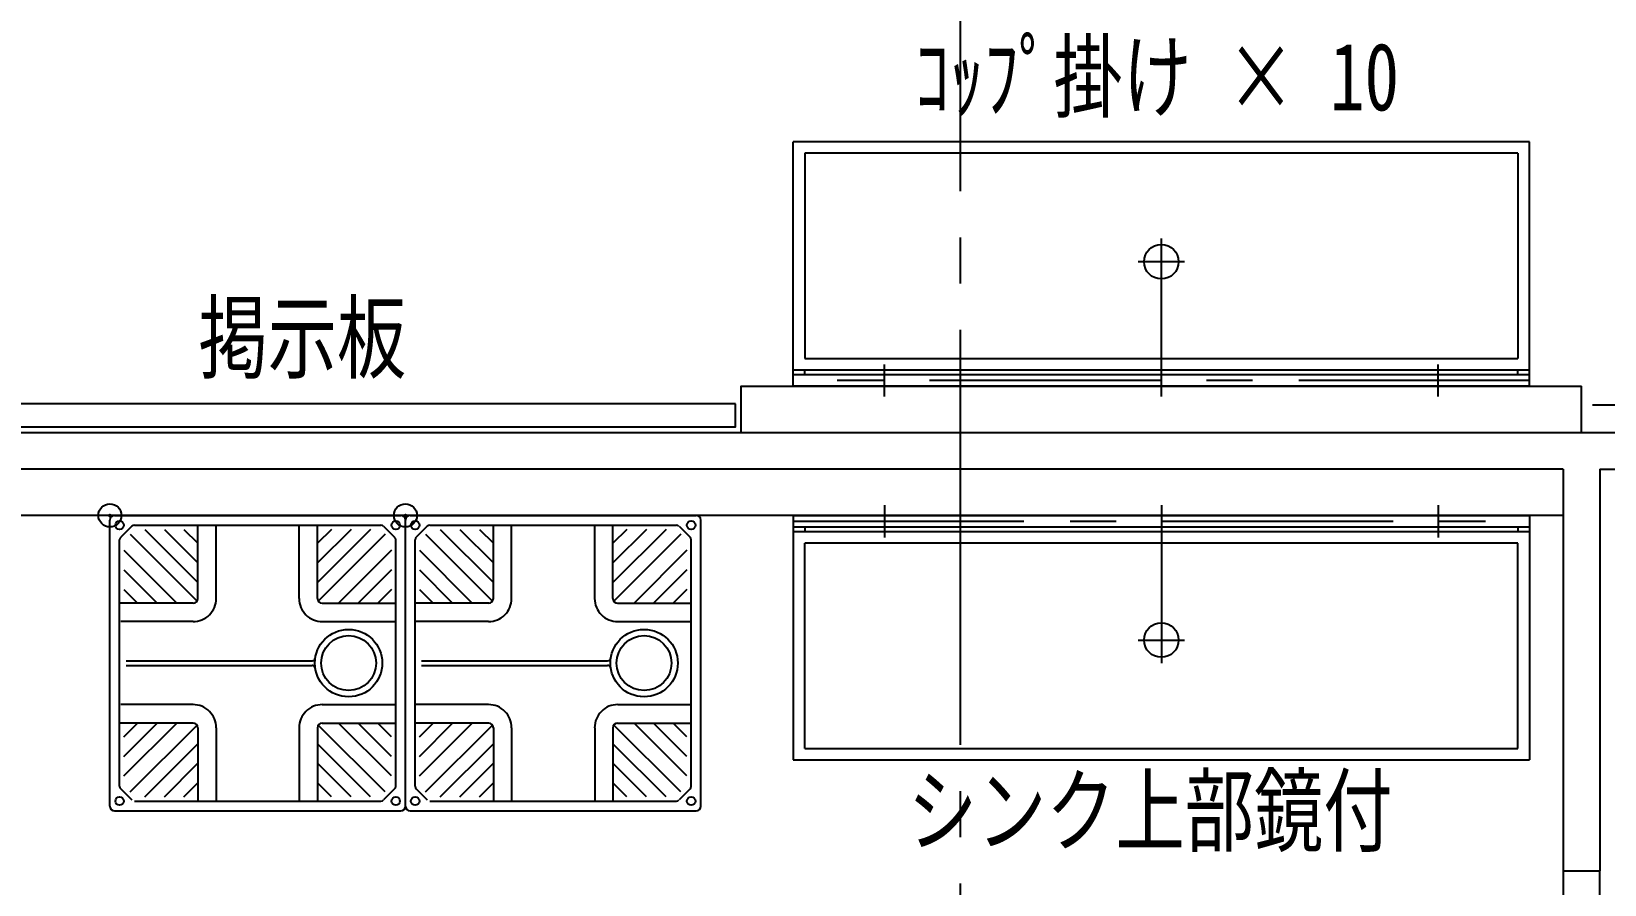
# Model space of a CAD drawing. Units: millimetres at full size, sheet at 1:100. Extents: x -40222 to 41440, y -29146 to 30741.
# Drawn here: x -28303 to -24896, y 17267 to 19116 of the extents above; entities that cross this region are included whole.
import ezdxf
from ezdxf.enums import TextEntityAlignment as Align

# ---------------------------------------------------------------- set-up
doc = ezdxf.new("R2010")
doc.units = ezdxf.units.MM
doc.header["$LTSCALE"] = 100
doc.header["$PDMODE"] = 32
doc.header["$PDSIZE"] = 50
for name, pattern in [('CHAIN1', [8, 5, -1, 1, -1]), ('CHAIN2', [12, 9, -1, 1, -1]), ('DASHED1', [1.8, 1.2, -0.6]), ('DASHED2', [3, 2, -1])]:
    doc.linetypes.add(name, pattern=pattern)
for name, color, linetype in [('1-3', 7, 'Continuous'), ('1-5', 7, 'Continuous'), ('1-A', 4, 'Continuous'), ('1-E', 4, 'Continuous')]:
    doc.layers.add(name, color=color, linetype=linetype)
doc.styles.add('ＭＳ ゴシック', font='')
doc.styles.get('ＭＳ ゴシック').set_extended_font_data('MS Gothic')

msp = doc.modelspace()

# ---------------------------------------------------------------- linework, layer by layer
at = {"layer": '1-3'}
for p, q in [((-30413.4, 18247.3), (-24862.1, 18247.3)), ((-24985.8, 18167.3), (-30413.4, 18167.3)), ((-24985.8, 18167.3), (-24985.8, 17297.3)), ((-24905.8, 18167.3), (-24862.1, 18167.3)), ((-24905.8, 18167.3), (-24905.8, 17297.3)), ((-24985.8, 17297.3), (-24905.8, 17297.3))]:
    msp.add_line(p, q, dxfattribs=at)
at = {"layer": '1-3', "linetype": 'DASHED1'}
for p, q in [((-24985.8, 17297.3), (-24985.8, 16497.3)), ((-24905.8, 16497.3), (-24905.8, 17297.3))]:
    msp.add_line(p, q, dxfattribs=at)
at = {"layer": '1-5'}
for p, q in [((-26653.4, 18347.3), (-26653.4, 18877.3)), ((-25058.4, 18877.3), (-26653.4, 18877.3)), ((-25083.4, 18852.3), (-26628.4, 18852.3)), ((-26628.4, 18852.3), (-26628.4, 18407.3)), ((-25083.4, 18852.3), (-25083.4, 18407.3)), ((-25058.4, 18347.3), (-25058.4, 18877.3)), ((-26628.4, 18407.3), (-25083.4, 18407.3)), ((-25058.4, 18382.3), (-26653.4, 18382.3)), ((-25058.4, 18372.3), (-26653.4, 18372.3)), ((-26628.4, 18372.3), (-26628.4, 18382.3)), ((-25083.4, 18372.3), (-25083.4, 18382.3)), ((-25058.4, 18347.3), (-26653.4, 18347.3)), ((-24945.9, 18247.3), (-24945.9, 18347.3)), ((-24985.8, 18067.3), (-28993.4, 18067.3)), ((-28123.4, 18067.3), (-27503.4, 18067.3)), ((-27483.4, 18067.3), (-26863.4, 18067.3)), ((-26653.4, 18067.3), (-25058.4, 18067.3)), ((-26653.4, 18067.3), (-26653.4, 17537.3)), ((-25058.4, 18067.3), (-25058.4, 17537.3)), ((-28133.4, 17437.3), (-28133.4, 18057.3)), ((-28086, 18043.9), (-28110, 18019.9)), ((-28089.7, 18026.5), (-27944.7, 17881.4)), ((-28080.3, 18046.3), (-27546.4, 18046.3)), ((-28057.9, 18037.1), (-27942.9, 17922)), ((-28015.5, 18037.1), (-27942.9, 17964.4)), ((-27973, 18037.1), (-27942.9, 18006.9)), ((-27942.9, 17887.3), (-27942.9, 18046.3)), ((-27903.3, 17887.3), (-27903.3, 18046.3)), ((-27723.4, 17887.3), (-27723.4, 18046.3)), ((-27683.9, 17887.3), (-27683.9, 18046.3)), ((-27568.8, 18037.1), (-27683.9, 17922)), ((-27611.2, 18037.1), (-27683.9, 17964.4)), ((-27653.7, 18037.1), (-27683.9, 18006.9)), ((-27537, 18026.5), (-27682.1, 17881.4)), ((-27540.7, 18043.9), (-27516.7, 18019.9)), ((-27493.4, 17437.3), (-27493.4, 18057.3)), ((-27493.4, 17437.3), (-27493.4, 18057.3)), ((-27446, 18043.9), (-27470, 18019.9)), ((-27449.7, 18026.5), (-27304.7, 17881.4)), ((-27440.3, 18046.3), (-26906.4, 18046.3)), ((-27417.9, 18037.1), (-27302.9, 17922)), ((-27375.5, 18037.1), (-27302.9, 17964.4)), ((-27333, 18037.1), (-27302.9, 18006.9)), ((-27302.9, 17887.3), (-27302.9, 18046.3)), ((-27263.3, 17887.3), (-27263.3, 18046.3)), ((-27083.4, 17887.3), (-27083.4, 18046.3)), ((-27043.9, 17887.3), (-27043.9, 18046.3)), ((-26928.8, 18037.1), (-27043.9, 17922)), ((-26971.2, 18037.1), (-27043.9, 17964.4)), ((-27013.7, 18037.1), (-27043.9, 18006.9)), ((-26897, 18026.5), (-27042.1, 17881.4)), ((-26900.7, 18043.9), (-26876.7, 18019.9)), ((-26853.4, 17437.3), (-26853.4, 18057.3)), ((-26653.4, 18042.3), (-25058.4, 18042.3)), ((-26653.4, 18032.3), (-25058.4, 18032.3)), ((-26628.4, 18042.3), (-26628.4, 18032.3)), ((-25083.4, 18042.3), (-25083.4, 18032.3)), ((-28112.4, 17480.3), (-28112.4, 18014.2)), ((-27514.4, 17480.3), (-27514.4, 18014.2)), ((-27472.4, 17480.3), (-27472.4, 18014.2)), ((-26874.4, 17480.3), (-26874.4, 18014.2)), ((-26628.4, 17562.3), (-26628.4, 18007.3)), ((-25083.4, 18007.3), (-26628.4, 18007.3)), ((-25083.4, 17562.3), (-25083.4, 18007.3)), ((-28103.2, 17991.8), (-27988.6, 17877.3)), ((-27523.6, 17991.8), (-27638.1, 17877.3)), ((-27463.2, 17991.8), (-27348.6, 17877.3)), ((-26883.6, 17991.8), (-26998.1, 17877.3)), ((-28103.2, 17949.4), (-28031, 17877.3)), ((-27523.6, 17949.4), (-27595.7, 17877.3)), ((-27463.2, 17949.4), (-27391, 17877.3)), ((-26883.6, 17949.4), (-26955.7, 17877.3)), ((-28103.2, 17906.9), (-28073.5, 17877.3)), ((-27523.6, 17906.9), (-27553.2, 17877.3)), ((-27463.2, 17906.9), (-27433.5, 17877.3)), ((-26883.6, 17906.9), (-26913.2, 17877.3)), ((-27952.9, 17877.3), (-28112.4, 17877.3)), ((-27673.9, 17877.3), (-27514.4, 17877.3)), ((-27312.9, 17877.3), (-27472.4, 17877.3)), ((-27033.9, 17877.3), (-26874.4, 17877.3)), ((-27953.4, 17837.2), (-28109.9, 17837.2)), ((-27673.4, 17837.2), (-27516.8, 17837.2)), ((-27313.4, 17837.2), (-27469.9, 17837.2)), ((-27033.4, 17837.2), (-26876.8, 17837.2)), ((-28098.4, 17752.3), (-27695.5, 17752.3)), ((-28098.4, 17742.3), (-27695.5, 17742.3)), ((-27458.4, 17752.3), (-27055.5, 17752.3)), ((-27458.4, 17742.3), (-27055.5, 17742.3)), ((-27953.4, 17657.3), (-28109.9, 17657.3)), ((-27673.4, 17657.3), (-27516.8, 17657.3)), ((-27313.4, 17657.3), (-27469.9, 17657.3)), ((-27033.4, 17657.3), (-26876.8, 17657.3)), ((-27952.9, 17617.3), (-28112.4, 17617.3)), ((-28103.2, 17502.7), (-27988.6, 17617.3)), ((-28103.2, 17545.1), (-28031, 17617.3)), ((-28103.2, 17587.6), (-28073.5, 17617.3)), ((-27673.9, 17617.3), (-27514.4, 17617.3)), ((-27523.6, 17502.7), (-27638.1, 17617.3)), ((-27523.6, 17545.1), (-27595.7, 17617.3)), ((-27523.6, 17587.6), (-27553.2, 17617.3)), ((-27312.9, 17617.3), (-27472.4, 17617.3)), ((-27463.2, 17502.7), (-27348.6, 17617.3)), ((-27463.2, 17545.1), (-27391, 17617.3)), ((-27463.2, 17587.6), (-27433.5, 17617.3)), ((-27033.9, 17617.3), (-26874.4, 17617.3)), ((-26883.6, 17502.7), (-26998.1, 17617.3)), ((-26883.6, 17545.1), (-26955.7, 17617.3)), ((-26883.6, 17587.6), (-26913.2, 17617.3)), ((-28089.7, 17468.1), (-27944.7, 17613.1)), ((-27942.9, 17607.3), (-27942.9, 17448.3)), ((-27903.3, 17607.3), (-27903.3, 17448.3)), ((-27723.4, 17607.3), (-27723.4, 17448.3)), ((-27683.9, 17607.3), (-27683.9, 17448.3)), ((-27537, 17468.1), (-27682.1, 17613.1)), ((-27449.7, 17468.1), (-27304.7, 17613.1)), ((-27302.9, 17607.3), (-27302.9, 17448.3)), ((-27263.3, 17607.3), (-27263.3, 17448.3)), ((-27083.4, 17607.3), (-27083.4, 17448.3)), ((-27043.9, 17607.3), (-27043.9, 17448.3)), ((-26897, 17468.1), (-27042.1, 17613.1)), ((-28057.9, 17457.5), (-27942.9, 17572.5)), ((-27568.8, 17457.5), (-27683.9, 17572.5)), ((-27417.9, 17457.5), (-27302.9, 17572.5)), ((-26928.8, 17457.5), (-27043.9, 17572.5)), ((-26628.4, 17562.3), (-25083.4, 17562.3)), ((-28015.5, 17457.5), (-27942.9, 17530.1)), ((-27611.2, 17457.5), (-27683.9, 17530.1)), ((-27375.5, 17457.5), (-27302.9, 17530.1)), ((-26971.2, 17457.5), (-27043.9, 17530.1)), ((-26653.4, 17537.3), (-25058.4, 17537.3)), ((-27973, 17457.5), (-27942.9, 17487.7)), ((-27653.7, 17457.5), (-27683.9, 17487.7)), ((-27333, 17457.5), (-27302.9, 17487.7)), ((-27013.7, 17457.5), (-27043.9, 17487.7)), ((-28110, 17474.6), (-28086, 17450.6)), ((-28080.3, 17448.3), (-27546.4, 17448.3)), ((-27516.7, 17474.6), (-27540.7, 17450.6)), ((-27516.7, 17474.6), (-27540.7, 17450.6)), ((-27470, 17474.6), (-27446, 17450.6)), ((-27440.3, 17448.3), (-26906.4, 17448.3)), ((-26876.7, 17474.6), (-26900.7, 17450.6)), ((-26876.7, 17474.6), (-26900.7, 17450.6)), ((-28123.4, 17427.3), (-27503.4, 17427.3)), ((-27483.4, 17427.3), (-26863.4, 17427.3))]:
    msp.add_line(p, q, dxfattribs=at)
at = {"layer": '1-5', "color": 4, "linetype": 'CHAIN1'}
for p, q in [((-25855.9, 18324.8), (-25855.9, 18667.3)), ((-25805.9, 18617.3), (-25905.9, 18617.3)), ((-26455.9, 18324.8), (-26455.9, 18394.8)), ((-25255.9, 18324.8), (-25255.9, 18394.8)), ((-25058.4, 18359.8), (-26653.4, 18359.8)), ((-26455.9, 18089.8), (-26455.9, 18019.8)), ((-25855.9, 18089.8), (-25855.9, 17747.3)), ((-25255.9, 18089.8), (-25255.9, 18019.8)), ((-26653.4, 18054.8), (-25058.4, 18054.8)), ((-25905.9, 17797.3), (-25805.9, 17797.3))]:
    msp.add_line(p, q, dxfattribs=at)
at = {"layer": '1-5'}
msp.add_lwpolyline([(-26765.9, 18247.3), (-26765.9, 18347.3), (-24945.9, 18347.3)], dxfattribs=at)
for centre, radius in [((-25855.9, 18617.3), 37.5), ((-28133.4, 18067.3), 2), ((-27493.4, 18067.3), 2), ((-28112.4, 18046.3), 9.25), ((-27514.4, 18046.3), 9.25), ((-27472.4, 18046.3), 9.25), ((-26874.4, 18046.3), 9.25), ((-25855.9, 17797.3), 37.5), ((-27616.4, 17747.3), 73), ((-27616.4, 17747.3), 59.5), ((-26976.4, 17747.3), 73), ((-26976.4, 17747.3), 59.5), ((-28112.4, 17448.3), 9.25), ((-27514.4, 17448.3), 9.25), ((-27472.4, 17448.3), 9.25), ((-26874.4, 17448.3), 9.25)]:
    msp.add_circle(centre, radius, dxfattribs=at)
for centre, radius, start, end in [((-28123.4, 18057.3), 10, 90, 180), ((-27503.4, 18057.3), 10, 0, 90), ((-27483.4, 18057.3), 10, 90, 180), ((-26863.4, 18057.3), 10, 0, 90), ((-28080.3, 18038.3), 8, 90, 135), ((-27546.4, 18038.3), 8, 45, 90), ((-27440.3, 18038.3), 8, 90, 135), ((-26906.4, 18038.3), 8, 45, 90), ((-28104.4, 18014.2), 8, 135, 180), ((-27522.4, 18014.2), 8, 0, 45), ((-27464.4, 18014.2), 8, 135, 180), ((-26882.4, 18014.2), 8, 0, 45), ((-27953.4, 17887.3), 50.1, 269.9996, 0.0004), ((-27952.9, 17887.3), 10, 270, 0), ((-27673.4, 17887.3), 50.1, 179.9996, 270.0004), ((-27673.9, 17887.3), 10, 180, 270), ((-27313.4, 17887.3), 50.1, 269.9996, 0.0004), ((-27312.9, 17887.3), 10, 270, 0), ((-27033.4, 17887.3), 50.1, 179.9996, 270.0004), ((-27033.9, 17887.3), 10, 180, 270), ((-27695.5, 17759.3), 7, 270, 351.3731), ((-27055.5, 17759.3), 7, 270, 351.3731), ((-27695.5, 17735.3), 7, 8.6269, 90), ((-27055.5, 17735.3), 7, 8.6269, 90), ((-27953.4, 17607.3), 50.1, 359.9996, 90.0004), ((-27673.4, 17607.3), 50.1, 89.9996, 180.0004), ((-27313.4, 17607.3), 50.1, 359.9996, 90.0004), ((-27033.4, 17607.3), 50.1, 89.9996, 180.0004), ((-27952.9, 17607.3), 10, 0, 90), ((-27673.9, 17607.3), 10, 90, 180), ((-27312.9, 17607.3), 10, 0, 90), ((-27033.9, 17607.3), 10, 90, 180), ((-28104.4, 17480.3), 8, 180, 225), ((-27546.4, 17456.3), 8, 270, 315), ((-27522.4, 17480.3), 8, 315, 0), ((-27464.4, 17480.3), 8, 180, 225), ((-26906.4, 17456.3), 8, 270, 315), ((-26882.4, 17480.3), 8, 315, 0), ((-28123.4, 17437.3), 10, 180, 270), ((-27503.4, 17437.3), 10, 270, 0), ((-27483.4, 17437.3), 10, 180, 270), ((-26863.4, 17437.3), 10, 270, 0)]:
    msp.add_arc(centre, radius, start, end, dxfattribs=at)
for p in [(-28133.4, 18067.3), (-27493.4, 18067.3)]:
    msp.add_point(p, dxfattribs=at)
at = {"layer": '1-A'}
msp.add_line((-26778.3, 18309.5), (-28578.3, 18309.5), dxfattribs=at)
at = {"layer": '1-A', "linetype": 'DASHED2'}
msp.add_line((-24922.1, 18307.3), (-23162.1, 18307.3), dxfattribs=at)
at = {"layer": '1-A'}
msp.add_lwpolyline([(-28578.3, 18259.5), (-26778.3, 18259.5), (-26778.3, 18309.5)], dxfattribs=at)
at = {"layer": '1-E', "linetype": 'CHAIN2'}
msp.add_line((-26291.8, 23269.8), (-26291.8, 7161.4), dxfattribs=at)

# ---------------------------------------------------------------- texts
at = {"layer": '1-5', "style": 'ＭＳ ゴシック', "width": 0.75}
for s, p in [('ｺｯﾌﾟ掛け × 10', (-26389.6, 18901.2)), ('シンク上部鏡付', (-26405, 17310.3))]:
    msp.add_text(s, height=146.6, dxfattribs=at).set_placement(p, align=Align.BOTTOM_LEFT)
at = {"layer": '1-A', "color": 7, "style": 'ＭＳ ゴシック', "width": 0.75}
msp.add_text('掲示板', height=146.6, dxfattribs=at).set_placement((-27941.6, 18335.6), align=Align.BOTTOM_LEFT)

doc.saveas('drawing.dxf')
